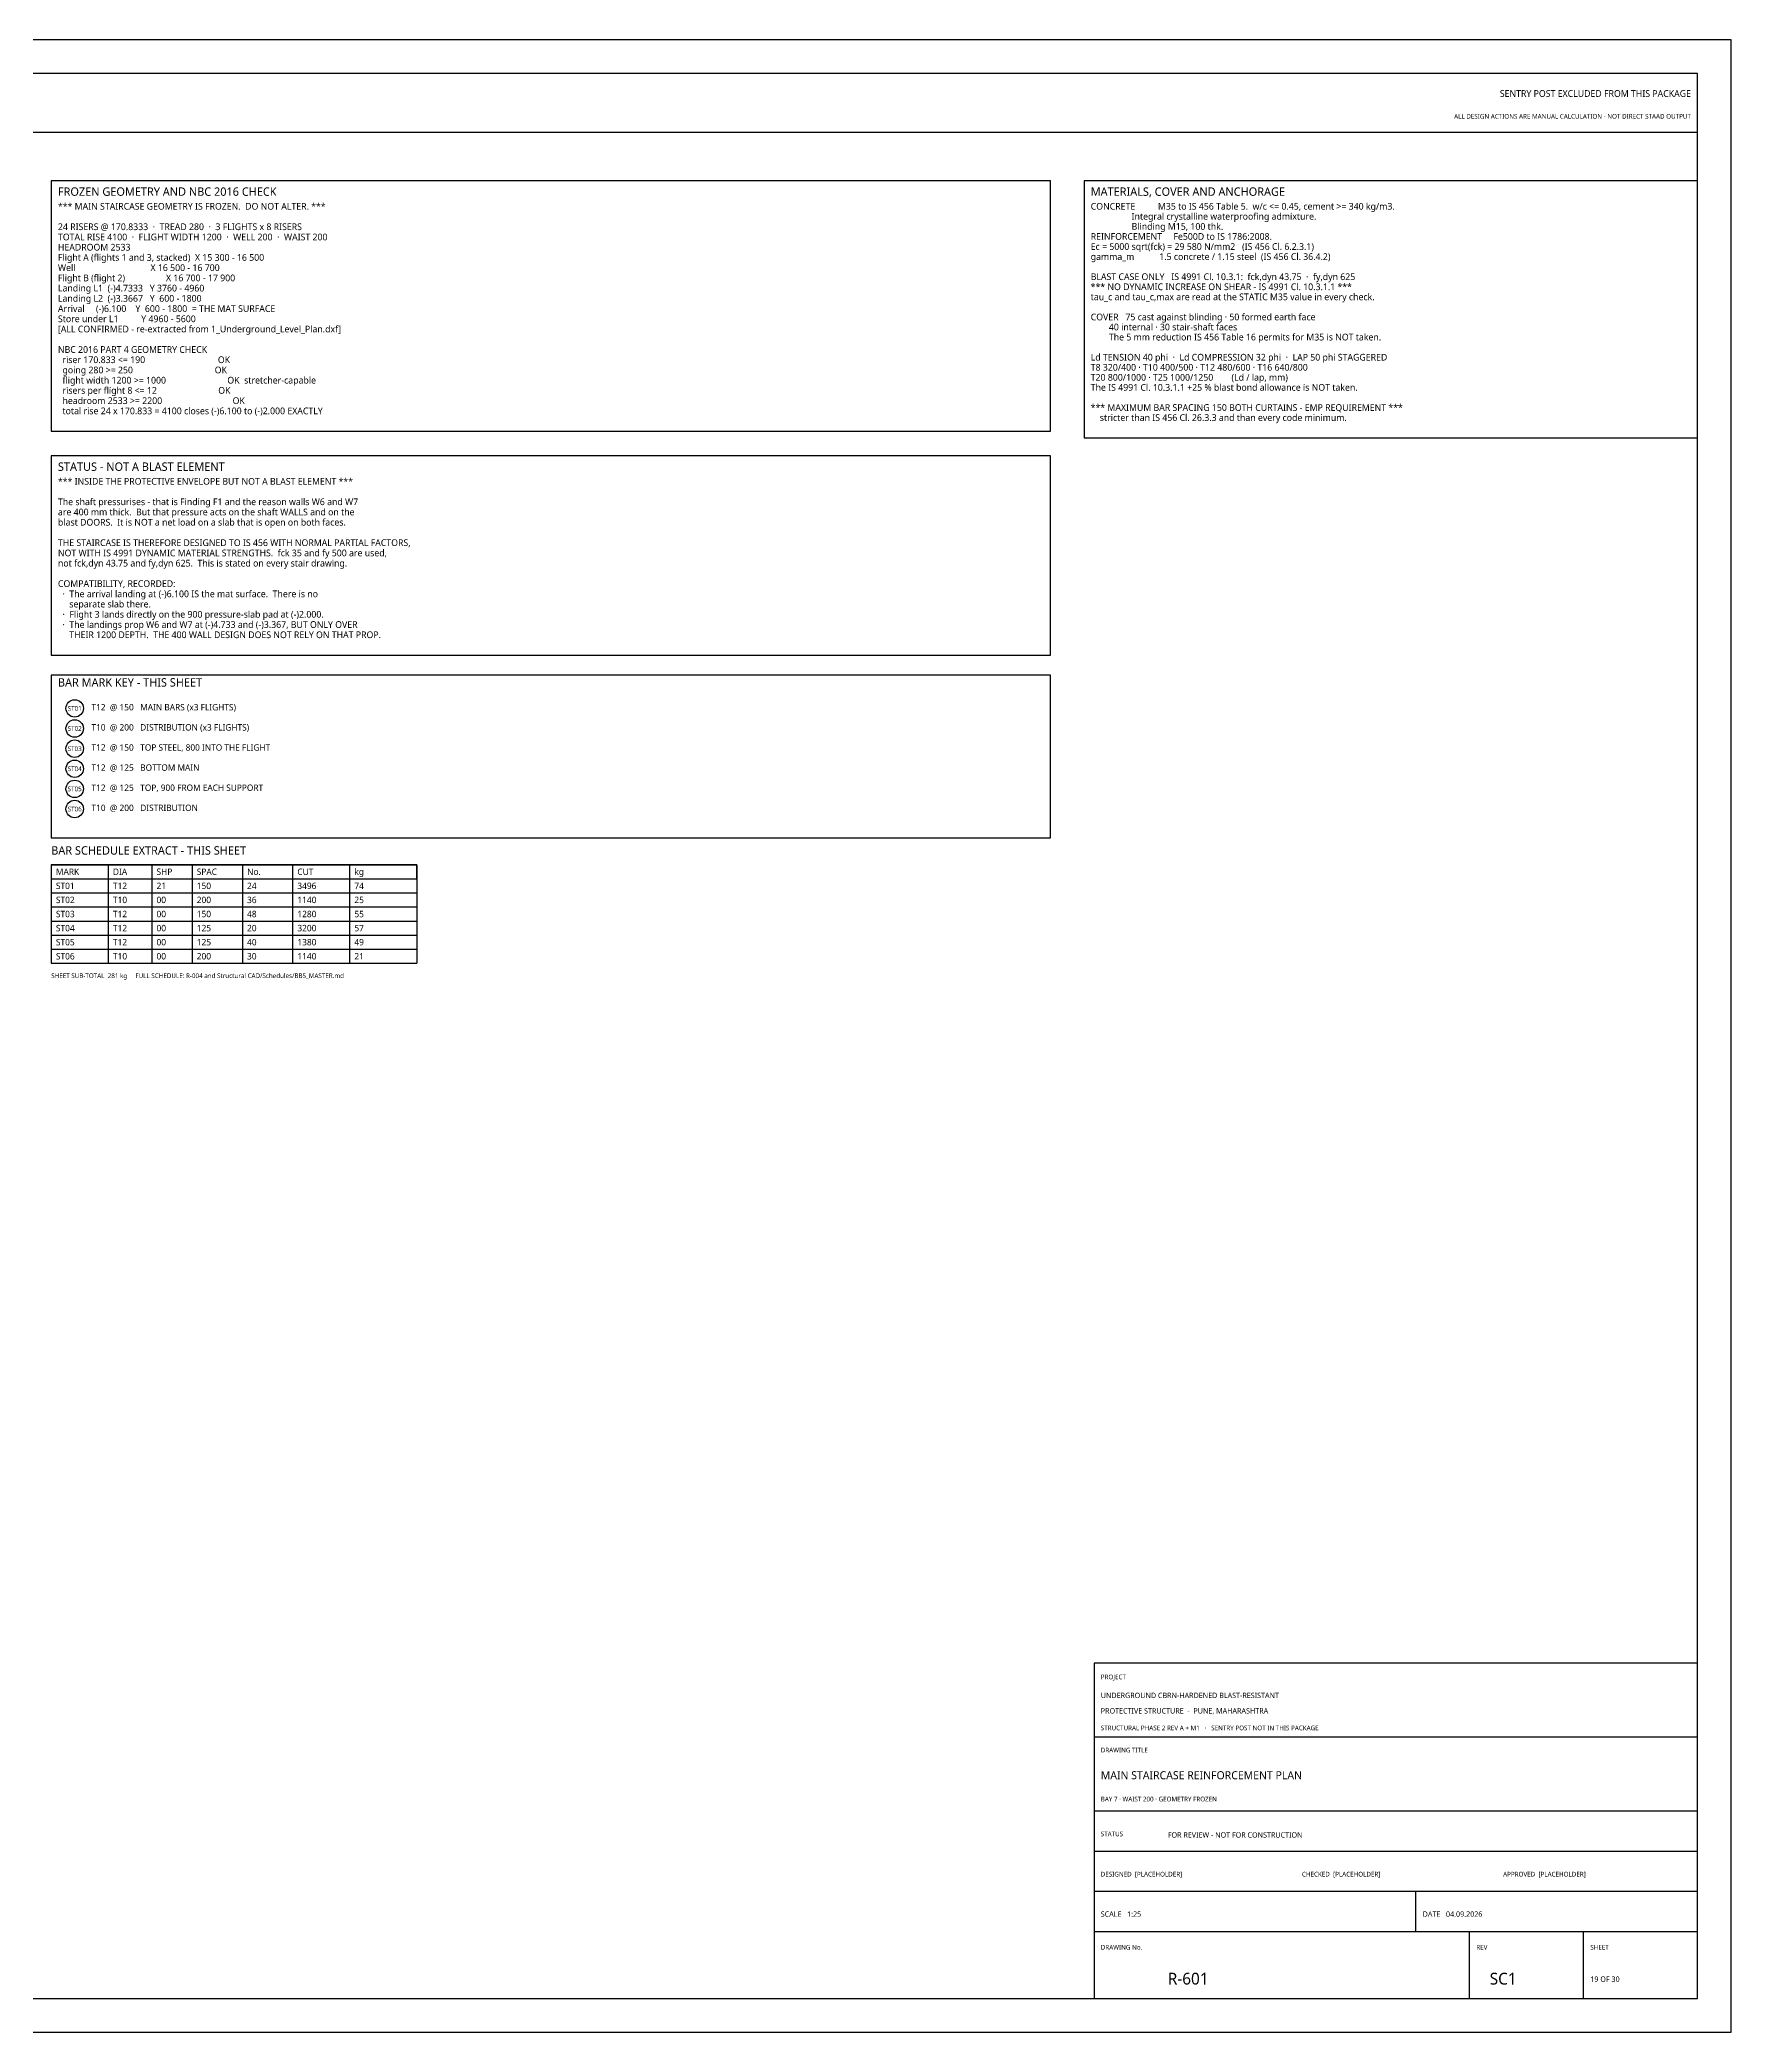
# Model space of a CAD drawing. Header units: millimetres. Extents: x 0 to 841, y 0 to 594.
# Drawn here: x 337 to 841, y 0 to 594 of the extents above; entities that cross this region are included whole.
import ezdxf
from ezdxf.enums import TextEntityAlignment as Align

# ---------------------------------------------------------------- set-up
doc = ezdxf.new("R2010")
doc.units = ezdxf.units.MM
for name, color, linetype in [('S-BLAST', 1, 'Continuous'), ('S-CALLOUT', 2, 'Continuous'), ('S-NOTE', 7, 'Continuous'), ('S-TABLE', 7, 'Continuous'), ('S-TITLE', 7, 'Continuous')]:
    doc.layers.add(name, color=color, linetype=linetype)
doc.styles.add('OpenSans', font='OpenSans-Regular.ttf')

msp = doc.modelspace()

# ---------------------------------------------------------------- linework, layer by layer
at = {"layer": 'S-CALLOUT'}
for centre in [(347, 394.675), (347, 388.675), (347, 382.675), (347, 376.675), (347, 370.675), (347, 364.675)]:
    msp.add_circle(centre, 2.6, dxfattribs=at)
at = {"layer": 'S-TABLE'}
for p, q in [((340, 348.075), (449, 348.075)), ((340, 348.075), (340, 318.675)), ((357, 348.075), (357, 318.675)), ((370, 348.075), (370, 318.675)), ((382, 348.075), (382, 318.675)), ((397, 348.075), (397, 318.675)), ((412, 348.075), (412, 318.675)), ((429, 348.075), (429, 318.675)), ((449, 348.075), (449, 318.675)), ((340, 339.675), (449, 339.675)), ((340, 335.475), (449, 335.475)), ((340, 331.275), (449, 331.275)), ((340, 327.075), (449, 327.075)), ((340, 322.875), (449, 322.875)), ((340, 318.675), (449, 318.675))]:
    msp.add_line(p, q, dxfattribs=at)
msp.add_lwpolyline([(340, 343.875), (449, 343.875), (449, 348.075), (340, 348.075)], close=True, dxfattribs=at)
at = {"layer": 'S-TITLE'}
for p, q in [((10, 566.5), (831, 566.5)), ((651, 88), (831, 88)), ((651, 66), (831, 66)), ((651, 54), (831, 54)), ((651, 42), (831, 42)), ((747, 30), (747, 42)), ((651, 30), (831, 30)), ((763, 10), (763, 30)), ((797, 10), (797, 30))]:
    msp.add_line(p, q, dxfattribs=at)
for points in [[(0, 0), (841, 0), (841, 594), (0, 594)], [(10, 10), (831, 10), (831, 584), (10, 584)], [(340, 477.325), (638, 477.325), (638, 552), (340, 552)], [(648, 475.375), (831, 475.375), (831, 552), (648, 552)], [(340, 410.575), (638, 410.575), (638, 470), (340, 470)], [(340, 356.075), (638, 356.075), (638, 404.575), (340, 404.575)], [(651, 10), (831, 10), (831, 110), (651, 110)]]:
    msp.add_lwpolyline(points, close=True, dxfattribs=at)

# ---------------------------------------------------------------- texts
at = {"layer": 'S-BLAST', "style": 'OpenSans'}
for s, height, p in [('SENTRY POST EXCLUDED FROM THIS PACKAGE', 2, (829, 577)), ('ALL DESIGN ACTIONS ARE MANUAL CALCULATION - NOT DIRECT STAAD OUTPUT', 1.4, (829, 570.5))]:
    msp.add_text(s, height=height, dxfattribs=at).set_placement(p, align=Align.RIGHT)
msp.add_text('FOR REVIEW - NOT FOR CONSTRUCTION', height=1.6, dxfattribs=at).set_placement((673, 58))
at = {"layer": 'S-CALLOUT', "style": 'OpenSans'}
for s, p in [('ST01', (347, 394.675)), ('ST02', (347, 388.675)), ('ST03', (347, 382.675)), ('ST04', (347, 376.675)), ('ST05', (347, 370.675)), ('ST06', (347, 364.675))]:
    msp.add_text(s, height=1.4, dxfattribs=at).set_placement(p, align=Align.MIDDLE_CENTER)
at = {"layer": 'S-NOTE', "style": 'OpenSans'}
for s, height, p in [('*** MAIN STAIRCASE GEOMETRY IS FROZEN.  DO NOT ALTER. ***', 2, (342, 543.375)), ('CONCRETE          M35 to IS 456 Table 5.  w/c <= 0.45, cement >= 340 kg/m3.', 2, (650, 543.375)), ('                  Integral crystalline waterproofing admixture.', 2, (650, 540.375)), ('TOTAL RISE 4100  ·  FLIGHT WIDTH 1200  ·  WELL 200  ·  WAIST 200', 2, (342, 534.225)), ('24 RISERS @ 170.8333  ·  TREAD 280  ·  3 FLIGHTS x 8 RISERS', 2, (342, 537.275)), ('REINFORCEMENT     Fe500D to IS 1786:2008.', 2, (650, 534.375)), ('                  Blinding M15, 100 thk.', 2, (650, 537.375)), ('HEADROOM 2533', 2, (342, 531.175)), ('Flight A (flights 1 and 3, stacked)  X 15 300 - 16 500', 2, (342, 528.125)), ('gamma_m           1.5 concrete / 1.15 steel  (IS 456 Cl. 36.4.2)', 2, (650, 528.375)), ('Ec = 5000 sqrt(fck) = 29 580 N/mm2   (IS 456 Cl. 6.2.3.1)', 2, (650, 531.375)), ('Well                                 X 16 500 - 16 700', 2, (342, 525.075)), ('Flight B (flight 2)                  X 16 700 - 17 900', 2, (342, 522.025)), ('BLAST CASE ONLY   IS 4991 Cl. 10.3.1:  fck,dyn 43.75  ·  fy,dyn 625', 2, (650, 522.375)), ('Landing L1  (-)4.7333   Y 3760 - 4960', 2, (342, 518.975)), ('Landing L2  (-)3.3667   Y  600 - 1800', 2, (342, 515.925)), ('tau_c and tau_c,max are read at the STATIC M35 value in every check.', 2, (650, 516.375)), ('*** NO DYNAMIC INCREASE ON SHEAR - IS 4991 Cl. 10.3.1.1 ***', 2, (650, 519.375)), ('Arrival     (-)6.100    Y  600 - 1800  = THE MAT SURFACE', 2, (342, 512.875)), ('Store under L1          Y 4960 - 5600', 2, (342, 509.825)), ('COVER   75 cast against blinding · 50 formed earth face', 2, (650, 510.375)), ('[ALL CONFIRMED - re-extracted from 1_Underground_Level_Plan.dxf]', 2, (342, 506.775)), ('        The 5 mm reduction IS 456 Table 16 permits for M35 is NOT taken.', 2, (650, 504.375)), ('        40 internal · 30 stair-shaft faces', 2, (650, 507.375)), ('NBC 2016 PART 4 GEOMETRY CHECK', 2, (342, 500.675)), ('  riser 170.833 <= 190                                OK', 2, (342, 497.625)), ('Ld TENSION 40 phi  ·  Ld COMPRESSION 32 phi  ·  LAP 50 phi STAGGERED', 2, (650, 498.375)), ('  flight width 1200 >= 1000                           OK  stretcher-capable', 2, (342, 491.525)), ('  going 280 >= 250                                    OK', 2, (342, 494.575)), ('T8 320/400 · T10 400/500 · T12 480/600 · T16 640/800', 2, (650, 495.375)), ('T20 800/1000 · T25 1000/1250        (Ld / lap, mm)', 2, (650, 492.375)), ('  risers per flight 8 <= 12                           OK', 2, (342, 488.475)), ('  headroom 2533 >= 2200                               OK', 2, (342, 485.425)), ('The IS 4991 Cl. 10.3.1.1 +25 % blast bond allowance is NOT taken.', 2, (650, 489.375)), ('  total rise 24 x 170.833 = 4100 closes (-)6.100 to (-)2.000 EXACTLY', 2, (342, 482.375)), ('*** MAXIMUM BAR SPACING 150 BOTH CURTAINS - EMP REQUIREMENT ***', 2, (650, 483.375)), ('    stricter than IS 456 Cl. 26.3.3 and than every code minimum.', 2, (650, 480.375)), ('*** INSIDE THE PROTECTIVE ENVELOPE BUT NOT A BLAST ELEMENT ***', 2, (342, 461.375)), ('The shaft pressurises - that is Finding F1 and the reason walls W6 and W7', 2, (342, 455.275)), ('are 400 mm thick.  But that pressure acts on the shaft WALLS and on the', 2, (342, 452.225)), ('blast DOORS.  It is NOT a net load on a slab that is open on both faces.', 2, (342, 449.175)), ('THE STAIRCASE IS THEREFORE DESIGNED TO IS 456 WITH NORMAL PARTIAL FACTORS,', 2, (342, 443.075)), ('NOT WITH IS 4991 DYNAMIC MATERIAL STRENGTHS.  fck 35 and fy 500 are used,', 2, (342, 440.025)), ('not fck,dyn 43.75 and fy,dyn 625.  This is stated on every stair drawing.', 2, (342, 436.975)), ('COMPATIBILITY, RECORDED:', 2, (342, 430.875)), ('  ·  The arrival landing at (-)6.100 IS the mat surface.  There is no', 2, (342, 427.825)), ('  ·  Flight 3 lands directly on the 900 pressure-slab pad at (-)2.000.', 2, (342, 421.725)), ('     separate slab there.', 2, (342, 424.775)), ('  ·  The landings prop W6 and W7 at (-)4.733 and (-)3.367, BUT ONLY OVER', 2, (342, 418.675)), ('     THEIR 1200 DEPTH.  THE 400 WALL DESIGN DOES NOT RELY ON THAT PROP.', 2, (342, 415.625)), ('T12  @ 150   MAIN BARS (x3 FLIGHTS)', 1.9, (352, 394.075)), ('T10  @ 200   DISTRIBUTION (x3 FLIGHTS)', 1.9, (352, 388.075)), ('T12  @ 150   TOP STEEL, 800 INTO THE FLIGHT', 1.9, (352, 382.075)), ('T12  @ 125   BOTTOM MAIN', 1.9, (352, 376.075)), ('T12  @ 125   TOP, 900 FROM EACH SUPPORT', 1.9, (352, 370.075)), ('T10  @ 200   DISTRIBUTION', 1.9, (352, 364.075))]:
    msp.add_text(s, height=height, dxfattribs=at).set_placement(p)
at = {"layer": 'S-TABLE', "style": 'OpenSans'}
for s, height, p in [('MARK', 1.9091, (341.4, 345.02)), ('DIA', 1.9091, (358.4, 345.02)), ('SHP', 1.9091, (371.4, 345.02)), ('SPAC', 1.9091, (383.4, 345.02)), ('No.', 1.9091, (398.4, 345.02)), ('CUT', 1.9091, (413.4, 345.02)), ('kg', 1.9091, (430.4, 345.02)), ('ST01', 1.9091, (341.4, 340.82)), ('T12', 1.9091, (358.4, 340.82)), ('21', 1.9091, (371.4, 340.82)), ('150', 1.9091, (383.4, 340.82)), ('24', 1.9091, (398.4, 340.82)), ('3496', 1.9091, (413.4, 340.82)), ('74', 1.9091, (430.4, 340.82)), ('ST02', 1.9091, (341.4, 336.62)), ('ST03', 1.9091, (341.4, 332.42)), ('T10', 1.9091, (358.4, 336.62)), ('T12', 1.9091, (358.4, 332.42)), ('00', 1.9091, (371.4, 336.62)), ('00', 1.9091, (371.4, 332.42)), ('200', 1.9091, (383.4, 336.62)), ('150', 1.9091, (383.4, 332.42)), ('48', 1.9091, (398.4, 332.42)), ('36', 1.9091, (398.4, 336.62)), ('1140', 1.9091, (413.4, 336.62)), ('1280', 1.9091, (413.4, 332.42)), ('25', 1.9091, (430.4, 336.62)), ('55', 1.9091, (430.4, 332.42)), ('ST04', 1.9091, (341.4, 328.22)), ('T12', 1.9091, (358.4, 328.22)), ('00', 1.9091, (371.4, 328.22)), ('125', 1.9091, (383.4, 328.22)), ('20', 1.9091, (398.4, 328.22)), ('3200', 1.9091, (413.4, 328.22)), ('57', 1.9091, (430.4, 328.22)), ('ST05', 1.9091, (341.4, 324.02)), ('ST06', 1.9091, (341.4, 319.82)), ('T12', 1.9091, (358.4, 324.02)), ('T10', 1.9091, (358.4, 319.82)), ('00', 1.9091, (371.4, 324.02)), ('00', 1.9091, (371.4, 319.82)), ('200', 1.9091, (383.4, 319.82)), ('125', 1.9091, (383.4, 324.02)), ('40', 1.9091, (398.4, 324.02)), ('30', 1.9091, (398.4, 319.82)), ('1380', 1.9091, (413.4, 324.02)), ('1140', 1.9091, (413.4, 319.82)), ('49', 1.9091, (430.4, 324.02)), ('21', 1.9091, (430.4, 319.82)), ('SHEET SUB-TOTAL  281 kg     FULL SCHEDULE: R-004 and Structural CAD/Schedules/BBS_MASTER.md', 1.4, (340, 314.275))]:
    msp.add_text(s, height=height, dxfattribs=at).set_placement(p)
at = {"layer": 'S-TITLE', "style": 'OpenSans'}
for s, height, p in [('FROZEN GEOMETRY AND NBC 2016 CHECK', 2.5, (342, 547.5)), ('MATERIALS, COVER AND ANCHORAGE', 2.5, (650, 547.5)), ('STATUS - NOT A BLAST ELEMENT', 2.5, (342, 465.5)), ('BAR MARK KEY - THIS SHEET', 2.5, (342, 401.175)), ('BAR SCHEDULE EXTRACT - THIS SHEET', 2.5, (340, 351.075)), ('PROJECT', 1.4, (653, 105.2)), ('UNDERGROUND CBRN-HARDENED BLAST-RESISTANT', 1.6, (653, 99.6)), ('PROTECTIVE STRUCTURE  -  PUNE, MAHARASHTRA', 1.6, (653, 95)), ('STRUCTURAL PHASE 2 REV A + M1   ·   SENTRY POST NOT IN THIS PACKAGE', 1.4, (653, 90)), ('DRAWING TITLE', 1.4, (653, 83.4)), ('MAIN STAIRCASE REINFORCEMENT PLAN', 2.4, (653, 75.4)), ('BAY 7 · WAIST 200 · GEOMETRY FROZEN', 1.4, (653, 68.8)), ('STATUS', 1.4, (653, 58.4)), ('DESIGNED  [PLACEHOLDER]', 1.4, (653, 46.4)), ('CHECKED  [PLACEHOLDER]', 1.4, (713, 46.4)), ('APPROVED  [PLACEHOLDER]', 1.4, (773, 46.4)), ('SCALE   1:25', 1.6, (653, 34.4)), ('DATE   04.09.2026', 1.6, (749, 34.4)), ('DRAWING No.', 1.4, (653, 24.6)), ('REV', 1.4, (765, 24.6)), ('SHEET', 1.4, (799, 24.6)), ('R-601', 3.5, (673, 14.2)), ('SC1', 3.5, (769, 14.2)), ('19 OF 30', 1.6, (799, 15))]:
    msp.add_text(s, height=height, dxfattribs=at).set_placement(p)

doc.saveas('drawing.dxf')
